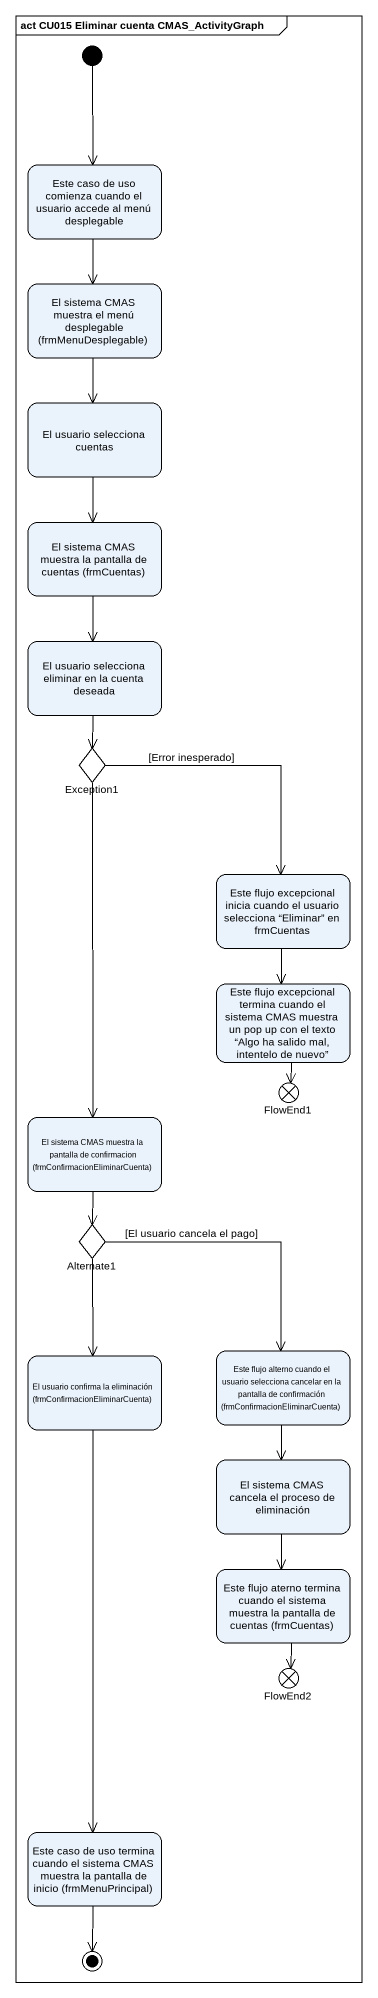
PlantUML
@startuml
mainframe act CU015 Eliminar cuenta CMAS_ActivityGraph
hide empty description
state "Este caso de uso comienza cuando el usuario accede al menú desplegable" as Este_caso_de_uso_comienza
state "El sistema CMAS muestra el menú desplegable (frmMenuDesplegable)" as El_sistema_CMAS_muestra_el
state "El usuario selecciona cuentas" as El_usuario_selecciona
state "El sistema CMAS muestra la pantalla de cuentas (frmCuentas)" as El_sistema_CMAS_muestra_la
state "El usuario selecciona eliminar en la cuenta deseada" as El_usuario_selecciona_2
state Exception1 <<choice>>
state "Este flujo excepcional inicia cuando el usuario selecciona “Eliminar” en frmCuentas" as Este_flujo_excepcional
state "Este flujo excepcional termina cuando el sistema CMAS muestra un pop up con el texto “Algo ha salido mal, intentelo de nuevo”" as Este_flujo_excepcional_2
state FlowEnd1 <<end>>
state "El sistema CMAS muestra la pantalla de confirmacion (frmConfirmacionEliminarCuenta)" as El_sistema_CMAS_muestra_la_2
state Alternate1 <<choice>>
state "Este flujo alterno cuando el usuario selecciona cancelar en la pantalla de confirmación (frmConfirmacionEliminarCuenta)" as Este_flujo_alterno_cuando
state "El usuario confirma la eliminación (frmConfirmacionEliminarCuenta)" as El_usuario_confirma_la
state "El sistema CMAS cancela el proceso de eliminación" as El_sistema_CMAS_cancela_el
state "Este flujo aterno termina cuando el sistema muestra la pantalla de cuentas (frmCuentas)" as Este_flujo_aterno_termina
state FlowEnd2 <<end>>
state "Este caso de uso termina cuando el sistema CMAS muestra la pantalla de inicio (frmMenuPrincipal)" as Este_caso_de_uso_termina
[*] --> Este_caso_de_uso_comienza
Este_caso_de_uso_comienza --> El_sistema_CMAS_muestra_el
El_sistema_CMAS_muestra_el --> El_usuario_selecciona
El_usuario_selecciona --> El_sistema_CMAS_muestra_la
El_sistema_CMAS_muestra_la --> El_usuario_selecciona_2
El_usuario_selecciona_2 --> Exception1
Exception1 --> Este_flujo_excepcional : [Error inesperado]
Exception1 --> El_sistema_CMAS_muestra_la_2
Este_flujo_excepcional --> Este_flujo_excepcional_2
Este_flujo_excepcional_2 --> FlowEnd1
El_sistema_CMAS_muestra_la_2 --> Alternate1
Alternate1 --> Este_flujo_alterno_cuando : [El usuario cancela el pago]
Alternate1 --> El_usuario_confirma_la
Este_flujo_alterno_cuando --> El_sistema_CMAS_cancela_el
El_usuario_confirma_la --> Este_caso_de_uso_termina
El_sistema_CMAS_cancela_el --> Este_flujo_aterno_termina
Este_flujo_aterno_termina --> FlowEnd2
Este_caso_de_uso_termina --> [*]
@enduml
